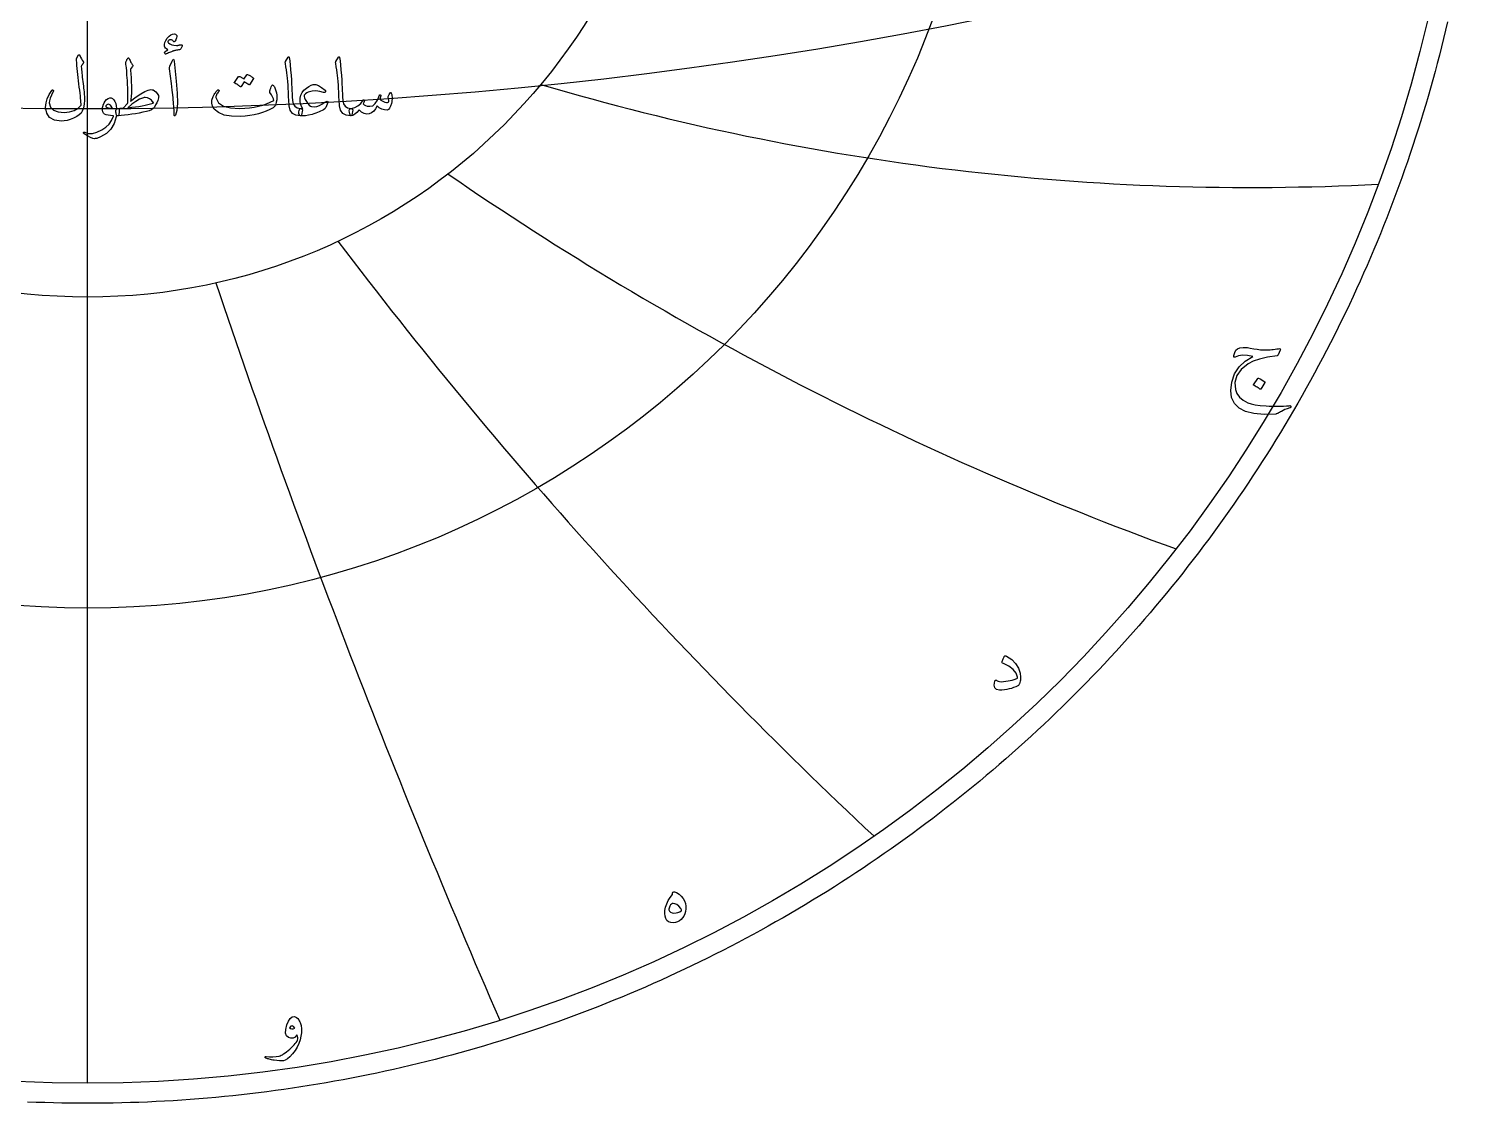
# Model space of a CAD drawing. Header units: millimetres. Extents: x -74 to 74, y -74 to 75.
# Drawn here: x -3.1 to 72.5, y -73.5 to -16.9 of the extents above; entities that cross this region are included whole.
import ezdxf

# ---------------------------------------------------------------- set-up
doc = ezdxf.new("R2010")
doc.units = ezdxf.units.MM
for name, color, linetype in [('CUT_OUTER', 1, 'Continuous'), ('ENGRAVE', 7, 'Continuous'), ('ENGRAVE_FINE', 8, 'Continuous'), ('TEXT', 5, 'Continuous')]:
    doc.layers.add(name, color=color, linetype=linetype)

msp = doc.modelspace()

# ---------------------------------------------------------------- linework, layer by layer
at = {"layer": 'CUT_OUTER'}
msp.add_lwpolyline([(71.6213, -16.5454), (71.5184, -16.9845), (71.4128, -17.423), (71.3046, -17.8609), (71.1936, -18.298), (71.08, -18.7345), (70.9637, -19.1703), (70.8448, -19.6054), (70.7231, -20.0397), (70.5988, -20.4733), (70.4719, -20.9061), (70.3423, -21.3381), (70.21, -21.7693), (70.0751, -22.1997), (69.9376, -22.6293), (69.7974, -23.058), (69.6546, -23.4858), (69.5092, -23.9127), (69.3612, -24.3388), (69.2106, -24.7639), (69.0573, -25.1881), (68.9014, -25.6114), (68.743, -26.0337), (68.582, -26.455), (68.4184, -26.8753), (68.2522, -27.2946), (68.0834, -27.7129), (67.9121, -28.1301), (67.7382, -28.5463), (67.5618, -28.9614), (67.3828, -29.3754), (67.2013, -29.7883), (67.0172, -30.2001), (66.8307, -30.6107), (66.6416, -31.0202), (66.45, -31.4285), (66.2559, -31.8356), (66.0593, -32.2416), (65.8602, -32.6463), (65.6587, -33.0498), (65.4547, -33.4521), (65.2482, -33.853), (65.0392, -34.2528), (64.8278, -34.6512), (64.614, -35.0483), (64.3977, -35.4441), (64.179, -35.8386), (63.9579, -36.2317), (63.7344, -36.6235), (63.5085, -37.0138), (63.2802, -37.4028), (63.0495, -37.7904), (62.8164, -38.1766), (62.581, -38.5613), (62.3432, -38.9445), (62.1031, -39.3263), (61.8606, -39.7067), (61.6158, -40.0855), (61.3687, -40.4628), (61.1193, -40.8386), (60.8675, -41.2128), (60.6135, -41.5855), (60.3572, -41.9567), (60.0986, -42.3262), (59.8378, -42.6942), (59.5747, -43.0605), (59.3093, -43.4253), (59.0418, -43.7884), (58.772, -44.1498), (58.5, -44.5096), (58.2258, -44.8677), (57.9494, -45.2241), (57.6708, -45.5789), (57.39, -45.9319), (57.1071, -46.2831), (56.8221, -46.6327), (56.5349, -46.9804), (56.2455, -47.3264), (55.9541, -47.6707), (55.6605, -48.0131), (55.3649, -48.3537), (55.0671, -48.6925), (54.7673, -49.0295), (54.4655, -49.3646), (54.1615, -49.6979), (53.8556, -50.0293), (53.5476, -50.3588), (53.2376, -50.6864), (52.9256, -51.0121), (52.6116, -51.3359), (52.2956, -51.6577), (51.9777, -51.9777), (51.6577, -52.2956), (51.3359, -52.6116), (51.0121, -52.9256), (50.6864, -53.2376), (50.3588, -53.5476), (50.0293, -53.8556), (49.6979, -54.1615), (49.3646, -54.4655), (49.0295, -54.7673), (48.6925, -55.0671), (48.3537, -55.3649), (48.0131, -55.6605), (47.6707, -55.9541), (47.3264, -56.2455), (46.9804, -56.5349), (46.6327, -56.8221), (46.2831, -57.1071), (45.9319, -57.39), (45.5789, -57.6708), (45.2241, -57.9494), (44.8677, -58.2258), (44.5096, -58.5), (44.1498, -58.772), (43.7884, -59.0418), (43.4253, -59.3093), (43.0605, -59.5747), (42.6942, -59.8378), (42.3262, -60.0986), (41.9567, -60.3572), (41.5855, -60.6135), (41.2128, -60.8675), (40.8386, -61.1193), (40.4628, -61.3687), (40.0855, -61.6158), (39.7067, -61.8606), (39.3263, -62.1031), (38.9445, -62.3432), (38.5613, -62.581), (38.1766, -62.8164), (37.7904, -63.0495), (37.4028, -63.2802), (37.0138, -63.5085), (36.6235, -63.7344), (36.2317, -63.9579), (35.8386, -64.179), (35.4441, -64.3977), (35.0483, -64.614), (34.6512, -64.8278), (34.2528, -65.0392), (33.853, -65.2482), (33.4521, -65.4547), (33.0498, -65.6587), (32.6463, -65.8602), (32.2416, -66.0593), (31.8356, -66.2559), (31.4285, -66.45), (31.0202, -66.6416), (30.6107, -66.8307), (30.2001, -67.0172), (29.7883, -67.2013), (29.3754, -67.3828), (28.9614, -67.5618), (28.5463, -67.7382), (28.1301, -67.9121), (27.7129, -68.0834), (27.2946, -68.2522), (26.8753, -68.4184), (26.455, -68.582), (26.0337, -68.743), (25.6114, -68.9014), (25.1881, -69.0573), (24.7639, -69.2106), (24.3388, -69.3612), (23.9127, -69.5092), (23.4858, -69.6546), (23.058, -69.7974), (22.6293, -69.9376), (22.1997, -70.0751), (21.7693, -70.21), (21.3381, -70.3423), (20.9061, -70.4719), (20.4733, -70.5988), (20.0397, -70.7231), (19.6054, -70.8448), (19.1703, -70.9637), (18.7345, -71.08), (18.298, -71.1936), (17.8609, -71.3046), (17.423, -71.4128), (16.9845, -71.5184), (16.5454, -71.6213), (16.1056, -71.7214), (15.6652, -71.8189), (15.2242, -71.9137), (14.7827, -72.0057), (14.3406, -72.0951), (13.898, -72.1817), (13.4548, -72.2656), (13.0111, -72.3468), (12.567, -72.4253), (12.1224, -72.501), (11.6773, -72.5741), (11.2317, -72.6443), (10.7858, -72.7119), (10.3394, -72.7767), (9.8927, -72.8388), (9.4456, -72.8981), (8.9981, -72.9547), (8.5503, -73.0085), (8.1022, -73.0596), (7.6537, -73.108), (7.205, -73.1535), (6.756, -73.1964), (6.3067, -73.2364), (5.8573, -73.2738), (5.4075, -73.3083), (4.9576, -73.3401), (4.5075, -73.3692), (4.0573, -73.3954), (3.6068, -73.419), (3.1563, -73.4397), (2.7056, -73.4577), (2.2548, -73.4729), (1.804, -73.4854), (1.353, -73.495), (0.9021, -73.502), (0.451, -73.5061), (0, -73.5075), (-0.451, -73.5061), (-0.9021, -73.502), (-1.353, -73.495), (-1.804, -73.4854), (-2.2548, -73.4729), (-2.7056, -73.4577), (-3.1563, -73.4397)], dxfattribs=at)
at = {"layer": 'ENGRAVE'}
for points in [[(0, -72.45), (0, 72.45)], [(0, -72.45), (0, -31.0439)]]:
    msp.add_lwpolyline(points, dxfattribs=at)
for radius in [72.45, 47.425, 31.0439]:
    msp.add_circle((0, 0), radius, dxfattribs=at)
for centre, radius, start, end in [((61.2365, 106.0648), 131.3346, 253.472045, 272.936249), ((115.2257, 115.2257), 169.7146, 235.453413, 250.051566), ((211.365, 122.0317), 248.6283, 217.146724, 226.878826), ((471.0691, 126.2226), 489.9871, 198.629219, 203.495269)]:
    msp.add_arc(centre, radius, start, end, dxfattribs=at)
at = {"layer": 'ENGRAVE_FINE'}
msp.add_arc((0, 215.0519), 236.1669, 252.309853, 287.690147, dxfattribs=at)
at = {"layer": 'TEXT'}
for points in [[(4.8353, -18.0173), (4.7794, -18.0278), (4.7276, -18.0377), (4.6798, -18.0471), (4.636, -18.0559), (4.5965, -18.0645), (4.5616, -18.073), (4.5312, -18.0816), (4.5053, -18.0902), (4.4791, -18.1), (4.4475, -18.1121), (4.4105, -18.1267), (4.3682, -18.1437), (4.3206, -18.1634), (4.2675, -18.1861), (4.2092, -18.2116), (4.1454, -18.2402), (4.1194, -18.2487), (4.0972, -18.2487), (4.0787, -18.2402), (4.064, -18.223), (4.0552, -18.181), (4.0801, -18.132), (4.1387, -18.076), (4.2311, -18.0131), (4.1604, -17.9729), (4.1069, -17.9295), (4.0704, -17.8829), (4.0512, -17.8331), (4.0474, -17.7391), (4.0704, -17.6371), (4.1203, -17.527), (4.1968, -17.4089), (4.2882, -17.3031), (4.3822, -17.23), (4.4788, -17.1896), (4.5782, -17.1818), (4.6336, -17.1958), (4.6714, -17.2247), (4.6915, -17.2686), (4.6939, -17.3275), (4.6842, -17.3913), (4.6682, -17.4496), (4.6457, -17.5027), (4.6167, -17.5503), (4.5878, -17.5838), (4.561, -17.5985), (4.5364, -17.5945), (4.5139, -17.5717), (4.4882, -17.5377), (4.4582, -17.5128), (4.4239, -17.497), (4.3854, -17.4903), (4.3449, -17.4903), (4.3093, -17.4989), (4.2785, -17.516), (4.2525, -17.5417), (4.2335, -17.5728), (4.2279, -17.6017), (4.2357, -17.6285), (4.2568, -17.6532), (4.3361, -17.7118), (4.4325, -17.7549), (4.546, -17.7825), (4.6767, -17.7945), (4.6881, -17.7941), (4.7008, -17.7929), (4.7149, -17.7909), (4.7303, -17.7881), (4.747, -17.7848), (4.7651, -17.7812), (4.7845, -17.7773), (4.8053, -17.7731), (4.8278, -17.769), (4.8481, -17.7651), (4.8663, -17.7615), (4.8824, -17.7581), (4.8966, -17.7553), (4.9092, -17.7533), (4.9201, -17.7521), (4.9295, -17.7517), (4.9472, -17.7536), (4.9617, -17.7592), (4.9729, -17.7686), (4.9809, -17.7817), (4.986, -17.7943), (4.9884, -17.8063), (4.9882, -17.8178), (4.9852, -17.8288), (4.9437, -17.9065), (4.9049, -17.9638), (4.8687, -18.0007), (4.8353, -18.0173)], [(-0.4949, -18.3087), (-0.4874, -18.2956), (-0.4777, -18.2862), (-0.466, -18.2806), (-0.452, -18.2787), (-0.4381, -18.2811), (-0.4263, -18.2884), (-0.4167, -18.3004), (-0.4092, -18.3173), (-0.3693, -18.4156), (-0.3267, -18.5004), (-0.2814, -18.5719), (-0.2335, -18.6301), (-0.2193, -18.6509), (-0.2153, -18.675), (-0.2215, -18.7024), (-0.2378, -18.7329), (-0.2482, -18.7476), (-0.2582, -18.7618), (-0.2675, -18.7755), (-0.2764, -18.7886), (-0.2847, -18.8009), (-0.2924, -18.8122), (-0.2997, -18.8223), (-0.3064, -18.8314), (-0.3176, -18.848), (-0.3256, -18.8679), (-0.3305, -18.8909), (-0.3321, -18.9171), (-0.327, -18.9912), (-0.3203, -19.0719), (-0.312, -19.1593), (-0.3021, -19.2535), (-0.2908, -19.3543), (-0.2785, -19.4618), (-0.2651, -19.576), (-0.2507, -19.6969), (-0.2345, -19.8176), (-0.2201, -19.931), (-0.2077, -20.0372), (-0.1971, -20.1361), (-0.1881, -20.2281), (-0.1805, -20.3134), (-0.1742, -20.392), (-0.1692, -20.4639), (-0.1636, -20.6768), (-0.181, -20.8784), (-0.2215, -21.0688), (-0.2849, -21.248), (-0.3468, -21.3532), (-0.4424, -21.4504), (-0.5717, -21.5396), (-0.7348, -21.6208), (-0.9116, -21.688), (-1.0776, -21.7354), (-1.2329, -21.763), (-1.3775, -21.7707), (-1.7396, -21.7209), (-1.9988, -21.5843), (-2.1552, -21.361), (-2.2088, -21.0509), (-2.19, -20.8198), (-2.1295, -20.5935), (-2.0272, -20.372), (-1.8831, -20.1554), (-1.8721, -20.1428), (-1.8606, -20.1351), (-1.8486, -20.1321), (-1.836, -20.134), (-1.8226, -20.1391), (-1.8124, -20.1458), (-1.8055, -20.1541), (-1.8017, -20.164), (-1.799, -20.1787), (-1.7996, -20.1929), (-1.8033, -20.2066), (-1.8103, -20.2197), (-1.9086, -20.4111), (-1.9763, -20.5742), (-2.0135, -20.7089), (-2.0202, -20.8152), (-1.9487, -21.0442), (-1.7942, -21.2041), (-1.5567, -21.2949), (-1.2361, -21.3166), (-0.9472, -21.2852), (-0.7016, -21.2126), (-0.4994, -21.0988), (-0.3406, -20.9438), (-0.344, -20.8689), (-0.3497, -20.7815), (-0.3579, -20.6815), (-0.3685, -20.5689), (-0.3817, -20.4434), (-0.3979, -20.3048), (-0.4171, -20.1531), (-0.4392, -19.9883), (-0.4601, -19.8183), (-0.4799, -19.6509), (-0.4986, -19.4862), (-0.5163, -19.3242), (-0.5326, -19.1648), (-0.5474, -19.0082), (-0.5605, -18.8542), (-0.572, -18.7029), (-0.5891, -18.5572), (-0.5883, -18.5406), (-0.5859, -18.5251), (-0.5819, -18.5106), (-0.5763, -18.4972)], [(2.1188, -18.463), (2.1289, -18.452), (2.1381, -18.4447), (2.1461, -18.4413), (2.1531, -18.4415), (2.1614, -18.4453), (2.1691, -18.4522), (2.1763, -18.4624), (2.183, -18.4758), (2.2102, -18.5337), (2.2361, -18.5872), (2.2606, -18.6365), (2.2837, -18.6815), (2.3058, -18.7216), (2.3271, -18.7565), (2.3476, -18.7859), (2.3673, -18.81), (2.3817, -18.8298), (2.3866, -18.8507), (2.3817, -18.8727), (2.3673, -18.8957), (2.2816, -19.0028), (2.2706, -19.0213), (2.2634, -19.0425), (2.2599, -19.0663), (2.2602, -19.0928), (2.2741, -19.295), (2.2859, -19.4731), (2.2955, -19.627), (2.303, -19.7569), (2.3086, -19.863), (2.3127, -19.9455), (2.3151, -20.0044), (2.3159, -20.0397), (2.3149, -20.1442), (2.3121, -20.2432), (2.3074, -20.337), (2.3009, -20.4253), (2.2927, -20.5084), (2.2832, -20.586), (2.2724, -20.6583), (2.2602, -20.7253), (2.5513, -20.5025), (2.8033, -20.3311), (3.0161, -20.2111), (3.1899, -20.1425), (3.2673, -20.1243), (3.3367, -20.1168), (3.398, -20.1201), (3.4513, -20.134), (3.5266, -20.1731), (3.5981, -20.2347), (3.6658, -20.3188), (3.7298, -20.4253), (3.7397, -20.4508), (3.7437, -20.48), (3.7419, -20.5129), (3.7341, -20.5496), (3.6915, -20.6813), (3.6409, -20.8067), (3.5823, -20.9256), (3.5156, -21.038), (3.4508, -21.1104), (3.3592, -21.173), (3.2408, -21.226), (3.0957, -21.2694), (2.9014, -21.3124), (2.7085, -21.3514), (2.5168, -21.3863), (2.3266, -21.4172), (2.1379, -21.4439), (1.9511, -21.466), (1.7662, -21.4835), (1.5832, -21.4965), (1.5626, -21.4906), (1.5436, -21.4729), (1.5261, -21.4435), (1.5103, -21.4022), (1.4964, -21.3516), (1.4889, -21.3026), (1.4879, -21.2552), (1.4932, -21.2094), (1.5053, -21.1695), (1.5243, -21.1398), (1.5502, -21.1203), (1.5832, -21.1109), (1.627, -21.1085), (1.6683, -21.1055), (1.7073, -21.102), (1.7439, -21.098), (1.778, -21.094), (1.8097, -21.0905), (1.8391, -21.0876), (1.866, -21.0852), (2.1059, -20.8538), (2.1081, -20.8438), (2.1102, -20.8308), (2.1123, -20.8148), (2.1145, -20.796), (2.1166, -20.7741), (2.1188, -20.7494), (2.1209, -20.7216), (2.1231, -20.691), (2.1249, -20.6576), (2.1263, -20.6219), (2.1271, -20.5837), (2.1273, -20.5432), (2.1273, -20.5005), (2.1273, -20.4559), (2.1273, -20.4094), (2.1273, -20.3611), (2.1268, -20.3064), (2.1252, -20.2411), (2.1225, -20.165), (2.1188, -20.0783), (2.114, -19.9813), (2.1081, -19.8748), (2.1011, -19.7585), (2.0931, -19.6327), (2.0746, -19.3534), (2.0577, -19.1324), (2.0425, -18.9699), (2.0288, -18.8657), (2.0178, -18.7988), (2.0106, -18.7479), (2.0071, -18.7131), (2.0074, -18.6943), (2.0204, -18.659), (2.0336, -18.6258), (2.0471, -18.5947), (2.0609, -18.5658), (2.075, -18.5385), (2.0893, -18.5122), (2.1039, -18.4871), (2.1188, -18.463)], [(4.4454, -18.6258), (4.4863, -18.5465), (4.5193, -18.5187), (4.5442, -18.5422), (4.561, -18.6172), (4.6596, -19.6669), (4.7182, -20.3113), (4.7314, -20.826), (4.699, -21.211), (4.621, -21.4665), (4.6068, -21.4874), (4.5942, -21.4986), (4.5833, -21.5003), (4.5739, -21.4922), (4.5664, -21.4796), (4.561, -21.4633), (4.5578, -21.4432), (4.5568, -21.4194), (4.5568, -21.2338), (4.5482, -21.037), (4.531, -20.8289), (4.5053, -20.6096), (4.4997, -20.5523), (4.4828, -20.3975), (4.4547, -20.1452), (4.4154, -19.7955), (4.3211, -19.02), (4.319, -18.9787), (4.3211, -18.9407), (4.3275, -18.9059), (4.3382, -18.8743)], [(10.5639, -18.4115), (10.5722, -18.3987), (10.5799, -18.3901), (10.5872, -18.3858), (10.5939, -18.3858), (10.604, -18.3915), (10.6131, -18.4083), (10.6212, -18.4364), (10.6281, -18.4758), (10.6635, -18.7958), (10.6924, -19.0917), (10.7149, -19.3635), (10.731, -19.6112), (10.7413, -19.8231), (10.7508, -20.0129), (10.7595, -20.1808), (10.7674, -20.3268), (10.7742, -20.4508), (10.7797, -20.5528), (10.7839, -20.6329), (10.7867, -20.691), (10.8247, -20.8651), (10.9088, -20.9931), (11.0389, -21.075), (11.2151, -21.1109), (11.2641, -21.1237), (11.2955, -21.1537), (11.3091, -21.2009), (11.3051, -21.2651), (11.285, -21.3664), (11.2633, -21.4387), (11.24, -21.482), (11.2151, -21.4965), (10.9672, -21.4638), (10.7845, -21.3658), (10.6672, -21.2025), (10.6153, -20.9738), (10.6071, -20.8644), (10.5998, -20.7547), (10.5932, -20.6448), (10.5874, -20.5346), (10.5822, -20.4241), (10.5773, -20.3134), (10.5726, -20.2024), (10.5682, -20.0911), (10.5601, -19.8789), (10.5489, -19.6878), (10.5344, -19.5179), (10.5167, -19.3692), (10.4959, -19.2263), (10.4718, -19.0741), (10.4444, -18.9124), (10.4139, -18.7415), (10.4099, -18.7107), (10.4107, -18.6825), (10.4163, -18.6571), (10.4268, -18.6343)], [(13.2161, -18.4115), (13.2244, -18.3987), (13.2322, -18.3901), (13.2394, -18.3858), (13.2461, -18.3858), (13.2563, -18.3915), (13.2654, -18.4083), (13.2734, -18.4364), (13.2804, -18.4758), (13.3157, -18.7958), (13.3446, -19.0917), (13.3671, -19.3635), (13.3832, -19.6112), (13.3935, -19.8231), (13.403, -20.0129), (13.4117, -20.1808), (13.4196, -20.3268), (13.4264, -20.4508), (13.4319, -20.5528), (13.4361, -20.6329), (13.4389, -20.691), (13.4769, -20.8651), (13.561, -20.9931), (13.6912, -21.075), (13.8674, -21.1109), (13.9164, -21.1237), (13.9477, -21.1537), (13.9614, -21.2009), (13.9573, -21.2651), (13.9373, -21.3664), (13.9156, -21.4387), (13.8923, -21.482), (13.8674, -21.4965), (13.6194, -21.4638), (13.4367, -21.3658), (13.3195, -21.2025), (13.2675, -20.9738), (13.2593, -20.8644), (13.252, -20.7547), (13.2454, -20.6448), (13.2397, -20.5346), (13.2344, -20.4241), (13.2295, -20.3134), (13.2248, -20.2024), (13.2204, -20.0911), (13.2123, -19.8789), (13.2011, -19.6878), (13.1866, -19.5179), (13.169, -19.3692), (13.1481, -19.2263), (13.124, -19.0741), (13.0967, -18.9124), (13.0661, -18.7415), (13.0621, -18.7107), (13.0629, -18.6825), (13.0685, -18.6571), (13.079, -18.6343)], [(8.3873, -19.3327), (8.3926, -19.3274), (8.4001, -19.3242), (8.4098, -19.3231), (8.4215, -19.3242), (8.4637, -19.34), (8.5045, -19.3574), (8.544, -19.3764), (8.5822, -19.397), (8.6193, -19.4195), (8.6556, -19.4441), (8.6911, -19.4709), (8.7257, -19.4998), (8.7324, -19.5087), (8.7354, -19.5181), (8.7346, -19.528), (8.73, -19.5384), (8.5244, -19.864), (8.5187, -19.8683), (8.5104, -19.8683), (8.4995, -19.864), (8.4858, -19.8555), (8.4764, -19.8476), (8.4612, -19.8367), (8.44, -19.8229), (8.413, -19.8062), (8.3798, -19.7863), (8.3401, -19.7628), (8.2941, -19.7359), (8.2416, -19.7055), (8.0788, -19.9583), (8.0713, -19.9661), (8.0616, -19.9679), (8.0498, -19.9639), (8.0359, -19.954), (8.0239, -19.9455), (8.0048, -19.9326), (7.9789, -19.9155), (7.9459, -19.894), (7.9055, -19.8683), (7.857, -19.8383), (7.8005, -19.8041), (7.736, -19.7655), (7.7293, -19.7591), (7.7263, -19.7526), (7.7271, -19.7462), (7.7317, -19.7398), (7.9416, -19.427), (7.947, -19.4217), (7.9545, -19.4184), (7.9641, -19.4174), (7.9759, -19.4184), (8.0118, -19.4301), (8.0466, -19.4436), (8.0804, -19.459), (8.113, -19.4763), (8.1446, -19.4952), (8.1752, -19.5154), (8.2046, -19.5369), (8.233, -19.5598)], [(9.7841, -19.9026), (9.8128, -19.9388), (9.8392, -19.9787), (9.8632, -20.0223), (9.8848, -20.0697), (9.9039, -20.1206), (9.9206, -20.1747), (9.935, -20.232), (9.9469, -20.2925), (9.9624, -20.4141), (9.9662, -20.5346), (9.9581, -20.654), (9.9383, -20.7724), (9.9083, -20.8779), (9.8698, -20.9631), (9.8226, -21.0279), (9.7669, -21.0723), (9.5902, -21.1658), (9.4027, -21.2491), (9.2046, -21.3222), (8.9957, -21.3851), (8.7761, -21.4373), (8.5458, -21.4783), (8.3048, -21.508), (8.0531, -21.5265), (7.5812, -21.5217), (7.194, -21.4558), (6.8914, -21.3289), (6.6734, -21.1409), (6.5839, -20.9939), (6.5427, -20.8356), (6.5497, -20.6661), (6.6048, -20.4853), (6.6234, -20.4464), (6.645, -20.4066), (6.6695, -20.366), (6.697, -20.3246), (6.7273, -20.2825), (6.7607, -20.2395), (6.797, -20.1957), (6.8362, -20.1511), (6.8493, -20.1385), (6.863, -20.1308), (6.8772, -20.1278), (6.8919, -20.1297), (6.9018, -20.1334), (6.9101, -20.1404), (6.9168, -20.1506), (6.9219, -20.164), (6.9243, -20.1766), (6.923, -20.1886), (6.9179, -20.2001), (6.909, -20.2111), (6.8724, -20.2548), (6.8394, -20.3), (6.8102, -20.3469), (6.7848, -20.3953), (6.7674, -20.4417), (6.758, -20.4864), (6.7567, -20.5295), (6.7634, -20.571), (6.8973, -20.8134), (7.149, -20.9834), (7.5185, -21.0812), (8.0059, -21.1066), (8.2738, -21.0963), (8.5292, -21.0739), (8.7719, -21.0395), (9.0021, -20.9931), (9.22, -20.9345), (9.4258, -20.864), (9.6195, -20.7814), (9.8012, -20.6867), (9.7835, -20.5983), (9.7434, -20.5003), (9.6807, -20.3927), (9.5955, -20.2754), (9.5929, -20.2641), (9.5934, -20.2432), (9.5971, -20.2127), (9.6041, -20.1725), (9.606, -20.1685), (9.6073, -20.165), (9.6081, -20.1621), (9.6084, -20.1597), (9.6223, -20.1051), (9.6427, -20.044), (9.6694, -19.9765), (9.7027, -19.9026), (9.7174, -19.8801), (9.7359, -19.8726), (9.7581, -19.8801), (9.7841, -19.9026)], [(12.6591, -20.7981), (12.5434, -21.0552), (12.5287, -21.0806), (12.5145, -21.1012), (12.5008, -21.117), (12.4877, -21.128), (12.421, -21.1737), (12.3495, -21.2164), (12.2732, -21.2562), (12.192, -21.293), (12.1064, -21.3274), (12.0164, -21.3599), (11.9221, -21.3906), (11.8236, -21.4194), (11.6393, -21.4644), (11.4765, -21.4922), (11.3351, -21.5029), (11.2151, -21.4965), (11.1694, -21.4756), (11.1391, -21.4344), (11.1244, -21.3728), (11.1252, -21.2908), (11.1361, -21.2169), (11.1519, -21.1623), (11.1726, -21.127), (11.198, -21.1109), (11.2023, -21.1109), (11.2066, -21.1109), (11.2109, -21.1109), (11.2151, -21.1109), (11.247, -21.1141), (11.2783, -21.1152), (11.3091, -21.1141), (11.3394, -21.1109), (11.2874, -21.034), (11.2473, -20.9491), (11.2189, -20.8562), (11.2023, -20.7553), (11.1999, -20.5745), (11.2312, -20.4136), (11.2963, -20.2724), (11.3951, -20.1511), (11.5223, -20.0378), (11.6468, -19.9508), (11.7687, -19.89), (11.8878, -19.8555), (12.0164, -19.8557), (12.1621, -19.9037), (12.3249, -19.9993), (12.5048, -20.1425), (12.5252, -20.1648), (12.5348, -20.1886), (12.5338, -20.214), (12.522, -20.2411), (12.5051, -20.262), (12.4845, -20.2732), (12.4601, -20.2748), (12.432, -20.2668), (12.2303, -20.2084), (12.0282, -20.1875), (11.8254, -20.2041), (11.6222, -20.2582), (11.5416, -20.2922), (11.4797, -20.33), (11.4366, -20.3715), (11.4122, -20.4168), (11.4063, -20.4741), (11.423, -20.5475), (11.462, -20.6369), (11.5236, -20.7424), (11.5986, -20.849), (11.6693, -20.9288), (11.7357, -20.9818), (11.7979, -21.0081), (11.9331, -21.0214), (12.0689, -21.0059), (12.2052, -20.9615), (12.342, -20.8881), (12.4663, -20.8024), (12.5305, -20.7617), (12.582, -20.7381), (12.6205, -20.7317), (12.6462, -20.7424), (12.6567, -20.7555), (12.6623, -20.7692), (12.6631, -20.7834), (12.6591, -20.7981)], [(15.9454, -20.2754), (15.9548, -20.2689), (15.9658, -20.2711), (15.9784, -20.2818), (15.9926, -20.3011), (16.0078, -20.3338), (16.0193, -20.3803), (16.0271, -20.4409), (16.0311, -20.5153), (16.0325, -20.5999), (16.0279, -20.6824), (16.0175, -20.7628), (16.0011, -20.841), (15.9535, -20.9931), (15.9004, -21.1023), (15.8421, -21.1687), (15.7783, -21.1923), (15.6276, -21.1835), (15.488, -21.1441), (15.3598, -21.0742), (15.2427, -20.9738), (15.1624, -21.132), (15.0671, -21.2555), (14.9567, -21.3441), (14.8314, -21.398), (14.6999, -21.4097), (14.5668, -21.3765), (14.4321, -21.2983), (14.2958, -21.1752), (14.1855, -21.3157), (14.0773, -21.4162), (13.9713, -21.4764), (13.8674, -21.4965), (13.8465, -21.4847), (13.8267, -21.4494), (13.8079, -21.3905), (13.7902, -21.308), (13.7838, -21.2266), (13.7945, -21.1666), (13.8224, -21.128), (13.8674, -21.1109), (14.065, -21.0662), (14.238, -20.9791), (14.3863, -20.8498), (14.5101, -20.6781), (14.5168, -20.6688), (14.524, -20.6621), (14.5318, -20.658), (14.5401, -20.6567), (14.5502, -20.6578), (14.5593, -20.661), (14.5674, -20.6664), (14.5743, -20.6738), (14.5783, -20.6969), (14.569, -20.736), (14.5462, -20.7911), (14.5101, -20.8624), (14.5575, -20.9173), (14.6311, -20.9577), (14.731, -20.9837), (14.8571, -20.9952), (15.0143, -20.9623), (15.1517, -20.8549), (15.2693, -20.673), (15.367, -20.4168), (15.3718, -20.4036), (15.3777, -20.3943), (15.3847, -20.3887), (15.3927, -20.3868), (15.4048, -20.3878), (15.4152, -20.3911), (15.424, -20.3964), (15.4313, -20.4039), (15.4366, -20.4146), (15.4398, -20.4253), (15.4409, -20.436), (15.4398, -20.4468), (15.397, -20.6267), (15.4471, -20.6712), (15.5073, -20.7103), (15.5777, -20.744), (15.6584, -20.7724), (15.7368, -20.7909), (15.7965, -20.7949), (15.8375, -20.7844), (15.8597, -20.7595), (15.867, -20.7215), (15.8629, -20.6674), (15.8477, -20.5973), (15.8212, -20.511), (15.8257, -20.4867), (15.848, -20.4393), (15.8879, -20.3688), (15.9454, -20.2754)], [(1.4975, -21.5436), (1.3971, -21.8963), (1.2286, -22.1917), (0.9922, -22.4298), (0.6877, -22.6105), (0.6451, -22.6289), (0.6031, -22.6453), (0.5616, -22.6599), (0.5206, -22.6727), (0.4804, -22.6832), (0.4413, -22.6914), (0.4033, -22.6972), (0.3663, -22.7005), (0.2742, -22.6874), (0.1521, -22.6394), (0, -22.5567), (-0.1821, -22.4391), (-0.2016, -22.4223), (-0.2132, -22.4059), (-0.2166, -22.3901), (-0.2121, -22.3749), (-0.2019, -22.3631), (-0.1885, -22.3577), (-0.1719, -22.3588), (-0.1521, -22.3663), (0.0372, -22.4276), (0.2496, -22.4274), (0.485, -22.3655), (0.7434, -22.242), (0.9544, -22.0988), (1.129, -21.9303), (1.2672, -21.7367), (1.369, -21.5179), (1.3682, -21.5102), (1.3657, -21.504), (1.3617, -21.4995), (1.3561, -21.4965), (1.2085, -21.4879), (1.083, -21.4708), (0.9793, -21.4451), (0.8976, -21.4108), (0.8344, -21.3578), (0.7948, -21.2844), (0.7787, -21.1907), (0.7862, -21.0766), (0.7886, -21.0615), (0.7916, -21.0461), (0.7951, -21.0304), (0.7991, -21.0145), (0.8036, -20.998), (0.8087, -20.9807), (0.8144, -20.9627), (0.8205, -20.9438), (0.8709, -20.8214), (0.9319, -20.7199), (1.0037, -20.6393), (1.0862, -20.5796), (1.1705, -20.5469), (1.2479, -20.5475), (1.3183, -20.5812), (1.3818, -20.6481), (1.4372, -20.7413), (1.4793, -20.8495), (1.5079, -20.9727), (1.5232, -21.1109), (1.5316, -21.1108), (1.5398, -21.1104), (1.5477, -21.1097), (1.5553, -21.1087), (1.563, -21.1078), (1.5709, -21.1071), (1.579, -21.1067), (1.5875, -21.1066), (1.6164, -21.1128), (1.6389, -21.1312), (1.655, -21.162), (1.6646, -21.2051), (1.6686, -21.2525), (1.6678, -21.3005), (1.6622, -21.349), (1.6517, -21.398), (1.6381, -21.4411), (1.6228, -21.4719), (1.606, -21.4903), (1.5875, -21.4965), (1.5061, -21.4965), (1.5055, -21.5043), (1.5039, -21.5147), (1.5012, -21.5278), (1.4975, -21.5436)], [(1.2918, -21.0638), (1.2468, -20.9853), (1.1976, -20.9299), (1.144, -20.8975), (1.0862, -20.8881), (1.0516, -20.8972), (1.0208, -20.9116), (0.9938, -20.9315), (0.9705, -20.9566), (0.963, -20.97), (0.9619, -20.9845), (0.9673, -21), (0.979, -21.0166), (1.0232, -21.0555), (1.0872, -21.082), (1.1711, -21.0962), (1.2747, -21.098), (1.2854, -21.0959), (1.2918, -21.0895), (1.294, -21.0788), (1.2918, -21.0638)], [(3.04, -20.5282), (3.0183, -20.529), (2.9961, -20.5314), (2.9733, -20.5354), (2.95, -20.541), (2.7395, -20.6238), (2.5322, -20.7392), (2.3282, -20.8873), (2.1273, -21.068), (2.3279, -21.0493), (2.5183, -21.0273), (2.6985, -21.0022), (2.8686, -20.9738), (3.0285, -20.9419), (3.1782, -20.9063), (3.3177, -20.8669), (3.447, -20.8238), (3.4591, -20.8187), (3.4652, -20.812), (3.4655, -20.8037), (3.4599, -20.7938), (3.3678, -20.6808), (3.2671, -20.5989), (3.1578, -20.548), (3.04, -20.5282)], [(62.8086, -33.8444), (62.6989, -34.0912), (62.6889, -34.1075), (62.6772, -34.1197), (62.6638, -34.128), (62.6487, -34.1323), (62.1416, -34.2123), (61.7175, -34.3106), (61.3761, -34.4271), (61.1176, -34.5619), (60.7551, -34.8576), (60.5223, -35.1823), (60.4192, -35.5363), (60.4458, -35.9193), (60.5263, -36.1267), (60.6629, -36.3101), (60.8554, -36.4695), (61.1039, -36.6049), (61.2784, -36.6654), (61.4958, -36.7146), (61.756, -36.7523), (62.0591, -36.7785), (62.2202, -36.7862), (62.379, -36.7911), (62.5355, -36.7931), (62.6898, -36.7922), (62.8412, -36.7888), (62.9892, -36.7831), (63.1337, -36.7751), (63.2748, -36.7648), (63.3079, -36.7625), (63.3342, -36.7648), (63.3536, -36.7717), (63.3662, -36.7831), (63.3731, -36.7971), (63.3753, -36.8117), (63.3731, -36.8268), (63.3662, -36.8425), (63.3612, -36.8509), (63.3554, -36.8579), (63.3486, -36.8635), (63.3411, -36.8677), (63.3329, -36.8712), (63.3245, -36.8751), (63.3158, -36.8792), (63.3068, -36.8837), (63.1751, -36.9256), (63.0589, -36.9693), (62.958, -37.0148), (62.8726, -37.0619), (62.8179, -37.0959), (62.7681, -37.1247), (62.7231, -37.1484), (62.6829, -37.167), (62.6482, -37.1813), (62.6195, -37.1921), (62.5968, -37.1996), (62.5801, -37.2036), (61.9551, -37.2267), (61.4238, -37.1819), (60.9862, -37.069), (60.6423, -36.8882), (60.3938, -36.6403), (60.247, -36.3306), (60.2018, -35.9593), (60.2584, -35.5263), (60.4081, -35.0901), (60.6423, -34.7185), (60.9611, -34.4114), (61.3644, -34.1689), (61.0788, -34.1143), (60.8297, -34.1015), (60.6172, -34.1303), (60.4412, -34.2009), (60.4258, -34.2066), (60.4115, -34.21), (60.3984, -34.2112), (60.3864, -34.21), (60.3764, -34.2063), (60.3692, -34.1997), (60.3649, -34.1903), (60.3635, -34.178), (60.3698, -34.1212), (60.3795, -34.0649), (60.3926, -34.0092), (60.4092, -33.9541), (60.4675, -33.847), (60.56, -33.7678), (60.6869, -33.7167), (60.848, -33.6936), (60.9499, -33.6944), (61.0776, -33.7061), (61.231, -33.7287), (61.4101, -33.7621), (61.5949, -33.7955), (61.7655, -33.8181), (61.9217, -33.8298), (62.0637, -33.8307), (62.1319, -33.8277), (62.2042, -33.8233), (62.2805, -33.8174), (62.3607, -33.8101), (62.445, -33.8011), (62.5333, -33.7901), (62.6255, -33.7771), (62.7218, -33.7621), (62.7769, -33.7604), (62.8098, -33.7735), (62.8203, -33.8015), (62.8086, -33.8444)], [(61.6295, -35.3252), (61.6352, -35.3195), (61.6432, -35.316), (61.6535, -35.3149), (61.666, -35.316), (61.7549, -35.352), (61.8386, -35.396), (61.9171, -35.448), (61.9905, -35.508), (61.9977, -35.5171), (62.0008, -35.5263), (62, -35.5354), (61.9951, -35.5445), (61.7803, -35.8919), (61.7723, -35.9002), (61.762, -35.9022), (61.7495, -35.8979), (61.7346, -35.8873), (61.7217, -35.8782), (61.7015, -35.8645), (61.6738, -35.8462), (61.6386, -35.8233), (61.5955, -35.7959), (61.5438, -35.7639), (61.4835, -35.7274), (61.4147, -35.6862), (61.4055, -35.6794), (61.401, -35.6725), (61.401, -35.6657), (61.4055, -35.6588)], [(48.1591, -50.2454), (48.1772, -50.191), (48.1951, -50.142), (48.2126, -50.0984), (48.2299, -50.0603), (48.2466, -50.0273), (48.2625, -49.9992), (48.2775, -49.9759), (48.2916, -49.9575), (48.3136, -49.9397), (48.3385, -49.9323), (48.3662, -49.9352), (48.3967, -49.9483), (48.6672, -50.1297), (48.8755, -50.3402), (49.0214, -50.5799), (49.1051, -50.8487), (49.1168, -50.9255), (49.1245, -51.0006), (49.1283, -51.074), (49.128, -51.1457), (49.1234, -51.2152), (49.1143, -51.2817), (49.1006, -51.3454), (49.0823, -51.4062), (49.066, -51.4388), (49.0446, -51.4679), (49.018, -51.4937), (48.9863, -51.5159), (48.8772, -51.5694), (48.7646, -51.6153), (48.6487, -51.6539), (48.5293, -51.685), (48.407, -51.7093), (48.2825, -51.7273), (48.1556, -51.739), (48.0265, -51.7445), (47.8734, -51.7187), (47.7797, -51.6325), (47.7455, -51.4857), (47.7706, -51.2783), (47.7792, -51.2557), (47.7912, -51.2383), (47.8066, -51.226), (47.8254, -51.2189), (47.8417, -51.2209), (47.8586, -51.2269), (47.876, -51.2369), (47.894, -51.2509), (47.9497, -51.2809), (48.0254, -51.2977), (48.1211, -51.3014), (48.2368, -51.292), (48.4878, -51.2554), (48.6927, -51.2143), (48.8512, -51.1686), (48.9634, -51.1183), (48.9692, -51.1115), (48.9726, -51.1), (48.9737, -51.084), (48.9726, -51.0635), (48.8952, -50.8475), (48.7452, -50.6567), (48.5227, -50.491), (48.2276, -50.3505), (48.1891, -50.3302), (48.1648, -50.3059), (48.1548, -50.2777), (48.1591, -50.2454)], [(30.8265, -62.394), (30.8656, -62.376), (30.9099, -62.3723), (30.9593, -62.3829), (31.0138, -62.4077), (31.1495, -62.4985), (31.2641, -62.6019), (31.3575, -62.7179), (31.4297, -62.8465), (31.4797, -62.9804), (31.5063, -63.1172), (31.5094, -63.2569), (31.4891, -63.3995), (31.4523, -63.5294), (31.4012, -63.6451), (31.3358, -63.7465), (31.2561, -63.8336), (31.1661, -63.9036), (31.0698, -63.9536), (30.9673, -63.9836), (30.8584, -63.9936), (30.7162, -63.9833), (30.6002, -63.9433), (30.5105, -63.8736), (30.4471, -63.7742), (30.4091, -63.6534), (30.3957, -63.5149), (30.4068, -63.3586), (30.4425, -63.1847), (30.5005, -63.0041), (30.5785, -62.8327), (30.6765, -62.6705), (30.7945, -62.5174), (30.7985, -62.5103), (30.8013, -62.498), (30.803, -62.4805), (30.8036, -62.458), (30.805, -62.4334), (30.8093, -62.4146), (30.8165, -62.4014), (30.8265, -62.394)], [(31.2606, -63.3766), (31.2798, -63.3526), (31.2823, -63.3218), (31.2683, -63.2841), (31.2378, -63.2395), (31.1318, -63.1241), (31.0287, -63.043), (30.9284, -62.9961), (30.831, -62.9836), (30.7847, -62.9918), (30.7419, -63.0167), (30.7025, -63.0581), (30.6665, -63.1161), (30.6376, -63.1787), (30.6196, -63.2338), (30.6125, -63.2815), (30.6162, -63.3218), (30.6482, -63.3958), (30.7031, -63.4486), (30.7807, -63.4803), (30.8813, -63.4909), (30.9924, -63.4837), (31.0927, -63.4623), (31.1821, -63.4266), (31.2606, -63.3766)], [(10.5, -69.3736), (10.5834, -69.1799), (10.6737, -69.0422), (10.7708, -68.9606), (10.8748, -68.9348), (10.9399, -68.9463), (11.0028, -68.9806), (11.0633, -69.0377), (11.1216, -69.1177), (11.1496, -69.1639), (11.1742, -69.2114), (11.1953, -69.2599), (11.213, -69.3096), (11.2282, -69.3607), (11.2416, -69.4136), (11.2533, -69.4681), (11.2633, -69.5244), (11.2727, -69.6498), (11.2644, -69.7975), (11.2384, -69.9675), (11.1947, -70.1597), (11.1302, -70.3588), (11.0416, -70.5493), (10.9291, -70.7313), (10.7925, -70.9047), (10.6494, -71.0558), (10.5217, -71.1663), (10.4095, -71.2363), (10.3127, -71.2657), (10.2138, -71.2709), (10.1001, -71.268), (9.9716, -71.2571), (9.8282, -71.2383), (9.7555, -71.2264), (9.6882, -71.2137), (9.6264, -71.2002), (9.57, -71.1857), (9.5187, -71.171), (9.4723, -71.1566), (9.4307, -71.1425), (9.394, -71.1286), (9.3723, -71.1166), (9.3575, -71.1035), (9.3495, -71.0892), (9.3483, -71.0738), (9.3555, -71.0583), (9.3677, -71.0486), (9.3852, -71.0446), (9.4077, -71.0463), (9.584, -71.0635), (9.7562, -71.0646), (9.9245, -71.0498), (10.0887, -71.0189), (10.1394, -71.0032), (10.1955, -70.9789), (10.2571, -70.9461), (10.3241, -70.9047), (10.3965, -70.8547), (10.4743, -70.7961), (10.5576, -70.729), (10.6463, -70.6533), (10.7331, -70.575), (10.8108, -70.5002), (10.8794, -70.4288), (10.9388, -70.3608), (10.9888, -70.2959), (11.0291, -70.234), (11.0596, -70.1748), (11.0805, -70.1186), (11.0685, -70.0334), (11.0553, -69.97), (11.0411, -69.9283), (11.0256, -69.9083), (10.9328, -70.0177), (10.828, -70.0763), (10.7111, -70.084), (10.5823, -70.0409), (10.476, -69.9477), (10.4269, -69.8055), (10.4349, -69.6141), (10.5, -69.3736)], [(10.9159, -69.5427), (10.8485, -69.461), (10.7788, -69.4307), (10.7068, -69.4519), (10.6326, -69.5244), (10.6931, -69.5735), (10.7605, -69.593), (10.8348, -69.5827), (10.9159, -69.5427)]]:
    msp.add_lwpolyline(points, close=True, dxfattribs=at)

doc.saveas('drawing.dxf')
